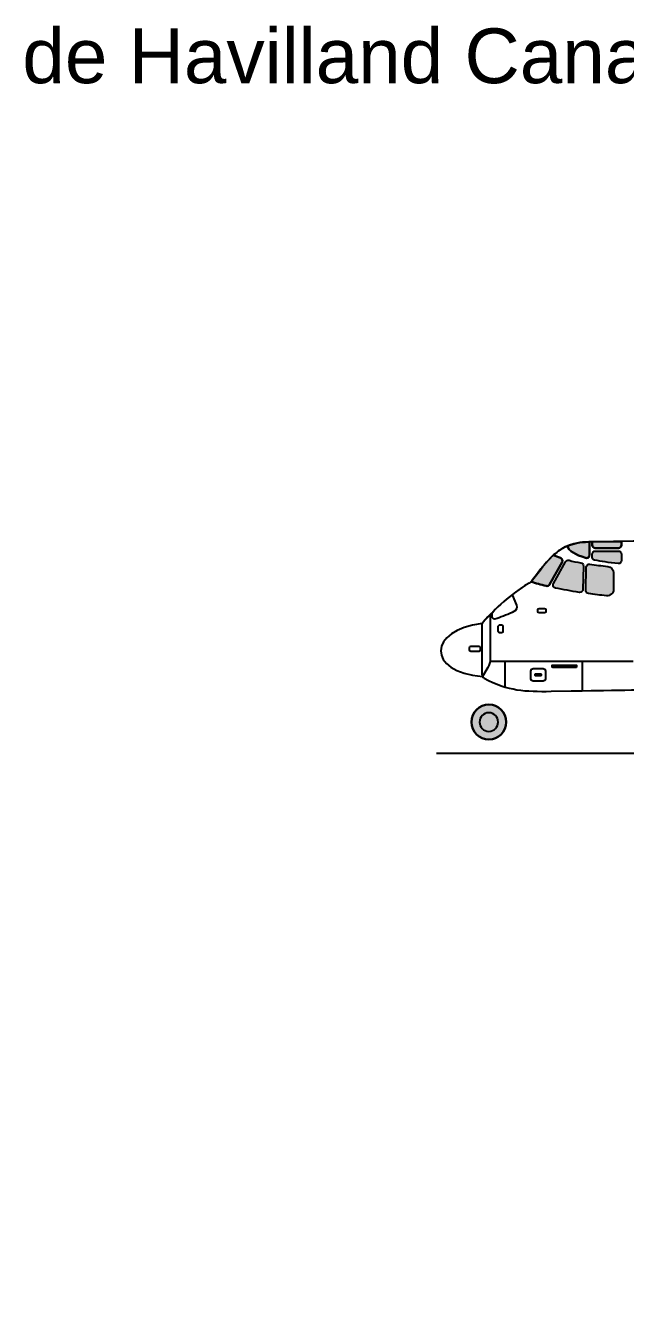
# Model space of a CAD drawing. Extents: x 65 to 351, y 40 to 245.
# Drawn here: x 65.3 to 112.6, y 144.4 to 245.1 of the extents above; entities that cross this region are included whole.
import ezdxf

# ---------------------------------------------------------------- set-up
doc = ezdxf.new("R2010")
doc.units = 0
doc.header["$MEASUREMENT"] = 0
for name, color, linetype in [('4-VIEW', 7, 'CONTINUOUS'), ('SOLIDS', 7, 'CONTINUOUS'), ('TITLE', 7, 'CONTINUOUS')]:
    doc.layers.add(name, color=color, linetype=linetype)

msp = doc.modelspace()

# ---------------------------------------------------------------- hatches: boundary and pattern name
at = {"layer": 'SOLIDS'}
h = msp.add_hatch(color=254, dxfattribs=at)
edge = h.paths.add_edge_path()
edge.add_spline(control_points=[(109.69, 204.39), (109.02, 204.38), (108.46, 204.26), (107.99, 204.06), (108.14, 203.7), (108.59, 203.38), (109.45, 203.13), (109.53, 203.11), (109.6, 203.12), (109.67, 203.17), (109.73, 203.22), (109.76, 203.29), (109.76, 203.37), (109.76, 203.37), (109.76, 204.39), (109.76, 204.39), (109.76, 204.39), (109.69, 204.39), (109.69, 204.39)], knot_values=[0, 0, 0, 0, 1, 1, 1, 2, 2, 2, 3, 3, 3, 4, 4, 4, 5, 5, 5, 6, 6, 6, 6], degree=3, periodic=1)
h = msp.add_hatch(color=254, dxfattribs=at)
edge = h.paths.add_edge_path()
edge.add_spline(control_points=[(112.28, 204.43), (112.28, 204.43), (109.96, 204.4), (109.96, 204.4), (109.96, 204.4), (109.96, 204.14), (109.96, 204.14), (109.96, 204.01), (110.07, 203.9), (110.21, 203.9), (110.21, 203.9), (112.03, 203.9), (112.03, 203.9), (112.17, 203.9), (112.28, 204.01), (112.28, 204.14), (112.28, 204.14), (112.28, 204.43), (112.28, 204.43)], knot_values=[0, 0, 0, 0, 1, 1, 1, 2, 2, 2, 3, 3, 3, 4, 4, 4, 5, 5, 5, 6, 6, 6, 6], degree=3, periodic=1)
h = msp.add_hatch(color=254, dxfattribs=at)
edge = h.paths.add_edge_path()
edge.add_spline(control_points=[(112.03, 203.67), (112.03, 203.67), (110.21, 203.67), (110.21, 203.67), (110.07, 203.67), (109.96, 203.56), (109.96, 203.42), (109.96, 203.42), (109.96, 203.2), (109.96, 203.2), (109.96, 203.08), (110.04, 202.98), (110.16, 202.96), (110.67, 202.85), (111.28, 202.76), (112.01, 202.69), (112.15, 202.67), (112.28, 202.79), (112.28, 202.93), (112.28, 202.93), (112.28, 203.42), (112.28, 203.42), (112.28, 203.56), (112.17, 203.67), (112.03, 203.67)], knot_values=[0, 0, 0, 0, 1, 1, 1, 2, 2, 2, 3, 3, 3, 4, 4, 4, 5, 5, 5, 6, 6, 6, 7, 7, 7, 8, 8, 8, 8], degree=3, periodic=1)
h = msp.add_hatch(color=254, dxfattribs=at)
edge = h.paths.add_edge_path()
edge.add_spline(control_points=[(106.92, 203.36), (106.33, 202.83), (105.83, 202.13), (105.26, 201.39), (105.22, 201.34), (105.18, 201.29), (105.14, 201.25), (105.52, 201.13), (105.92, 201.02), (106.34, 200.92), (106.45, 200.89), (106.56, 200.94), (106.61, 201.04), (106.61, 201.04), (107.59, 202.79), (107.59, 202.79), (107.63, 202.85), (107.64, 202.92), (107.61, 202.99), (107.58, 203.06), (107.53, 203.11), (107.46, 203.14), (107.26, 203.21), (107.09, 203.28), (106.92, 203.36)], knot_values=[0, 0, 0, 0, 1, 1, 1, 2, 2, 2, 3, 3, 3, 4, 4, 4, 5, 5, 5, 6, 6, 6, 7, 7, 7, 8, 8, 8, 8], degree=3, periodic=1)
h = msp.add_hatch(color=254, dxfattribs=at)
edge = h.paths.add_edge_path()
edge.add_spline(control_points=[(107.87, 202.82), (107.87, 202.82), (106.91, 201.12), (106.91, 201.12), (106.87, 201.04), (106.87, 200.97), (106.9, 200.89), (106.93, 200.82), (106.99, 200.77), (107.07, 200.75), (107.67, 200.63), (108.3, 200.51), (108.96, 200.41), (109.03, 200.4), (109.1, 200.42), (109.15, 200.47), (109.21, 200.52), (109.24, 200.58), (109.24, 200.65), (109.24, 200.65), (109.28, 202.49), (109.28, 202.49), (109.28, 202.62), (109.2, 202.72), (109.08, 202.74), (108.75, 202.8), (108.43, 202.86), (108.14, 202.94), (108.03, 202.96), (107.92, 202.92), (107.87, 202.82)], knot_values=[0, 0, 0, 0, 1, 1, 1, 2, 2, 2, 3, 3, 3, 4, 4, 4, 5, 5, 5, 6, 6, 6, 7, 7, 7, 8, 8, 8, 9, 9, 9, 10, 10, 10, 10], degree=3, periodic=1)
h = msp.add_hatch(color=254, dxfattribs=at)
edge = h.paths.add_edge_path()
edge.add_spline(control_points=[(109.5, 202.39), (109.5, 202.39), (109.46, 200.56), (109.46, 200.56), (109.46, 200.44), (109.55, 200.33), (109.68, 200.31), (110.14, 200.25), (110.61, 200.19), (111.09, 200.14), (111.24, 200.13), (111.37, 200.17), (111.48, 200.27), (111.6, 200.37), (111.65, 200.5), (111.65, 200.65), (111.65, 200.65), (111.65, 201.95), (111.65, 201.95), (111.65, 202.21), (111.46, 202.43), (111.2, 202.46), (110.71, 202.51), (110.23, 202.56), (109.78, 202.63), (109.71, 202.64), (109.64, 202.62), (109.59, 202.57), (109.53, 202.52), (109.5, 202.46), (109.5, 202.39)], knot_values=[0, 0, 0, 0, 1, 1, 1, 2, 2, 2, 3, 3, 3, 4, 4, 4, 5, 5, 5, 6, 6, 6, 7, 7, 7, 8, 8, 8, 9, 9, 9, 10, 10, 10, 10], degree=3, periodic=1)
h = msp.add_hatch(color=252, dxfattribs=at)
edge = h.paths.add_edge_path()
edge.add_spline(control_points=[(101.82, 191.56), (102.58, 191.56), (103.19, 190.95), (103.19, 190.19), (103.19, 189.42), (102.58, 188.81), (101.82, 188.81), (101.06, 188.81), (100.44, 189.42), (100.44, 190.19), (100.44, 190.95), (101.06, 191.56), (101.82, 191.56)], knot_values=[0, 0, 0, 0, 1, 1, 1, 2, 2, 2, 3, 3, 3, 4, 4, 4, 4], degree=3, periodic=1)
h = msp.add_hatch(color=254, dxfattribs=at)
edge = h.paths.add_edge_path()
edge.add_spline(control_points=[(101.82, 190.92), (102.22, 190.92), (102.55, 190.59), (102.55, 190.19), (102.55, 189.78), (102.22, 189.45), (101.82, 189.45), (101.41, 189.45), (101.08, 189.78), (101.08, 190.19), (101.08, 190.59), (101.41, 190.92), (101.82, 190.92)], knot_values=[0, 0, 0, 0, 1, 1, 1, 2, 2, 2, 3, 3, 3, 4, 4, 4, 4], degree=3, periodic=1)

# ---------------------------------------------------------------- linework, layer by layer
at = {"layer": '4-VIEW', "color": 250}
for points in [[(101.91, 194.98), (113.2, 194.98)], [(103.07, 194.98), (103.07, 192.97)], [(109.17, 194.98), (109.17, 192.65)], [(97.68, 187.73), (194.13, 187.73)]]:
    msp.add_lwpolyline(points, dxfattribs=at)
for points, knots in [([(119.49, 204.52), (119.49, 204.52), (109.69, 204.39), (109.69, 204.39), (107.36, 204.36), (106.49, 202.99), (105.26, 201.39), (105.18, 201.29), (105.1, 201.21), (104.99, 201.15), (103.47, 200.23), (102.39, 199.18), (101.36, 198.06), (101.3, 198), (101.27, 197.92), (101.27, 197.83), (101.27, 197.83), (101.27, 193.96), (101.27, 193.96), (101.27, 193.83), (101.34, 193.72), (101.45, 193.65), (103.35, 192.62), (104.68, 192.59), (106.72, 192.61), (106.72, 192.61), (124.13, 192.9), (124.13, 192.9), (124.13, 192.9), (145, 193.27), (145, 193.27), (147.76, 193.32), (149.68, 193.63), (152.35, 194.6), (159.65, 197.23), (170.06, 200.67), (177.32, 202.28), (177.55, 202.33), (177.78, 202.37), (178.03, 202.4), (185.33, 203.31), (190.58, 204.97), (193.87, 207.36), (194.09, 207.52), (193.97, 207.87), (193.7, 207.87), (193.7, 207.87), (178.02, 207.87), (178.02, 207.87), (171, 207.87), (157.29, 206.01), (148.72, 205.11), (148.34, 205.07), (148.02, 205.06), (147.64, 205.06), (147.64, 205.06), (138.97, 205.04), (138.97, 205.04)], [0, 0, 0, 0, 1, 1, 1, 2, 2, 2, 3, 3, 3, 4, 4, 4, 5, 5, 5, 6, 6, 6, 7, 7, 7, 8, 8, 8, 9, 9, 9, 10, 10, 10, 11, 11, 11, 12, 12, 12, 13, 13, 13, 14, 14, 14, 15, 15, 15, 16, 16, 16, 17, 17, 17, 18, 18, 18, 19, 19, 19, 19]), ([(107.99, 204.06), (108.14, 203.7), (108.59, 203.38), (109.45, 203.13), (109.53, 203.11), (109.6, 203.12), (109.67, 203.17), (109.73, 203.22), (109.76, 203.29), (109.76, 203.37), (109.76, 203.37), (109.76, 204.39), (109.76, 204.39)], [0, 0, 0, 0, 1, 1, 1, 2, 2, 2, 3, 3, 3, 4, 4, 4, 4]), ([(109.96, 204.4), (109.96, 204.4), (109.96, 204.14), (109.96, 204.14), (109.96, 204.01), (110.07, 203.9), (110.21, 203.9), (110.21, 203.9), (112.03, 203.9), (112.03, 203.9), (112.17, 203.9), (112.28, 204.01), (112.28, 204.14), (112.28, 204.14), (112.28, 204.43), (112.28, 204.43)], [0, 0, 0, 0, 1, 1, 1, 2, 2, 2, 3, 3, 3, 4, 4, 4, 5, 5, 5, 5]), ([(110.16, 202.96), (110.67, 202.85), (111.28, 202.76), (112.01, 202.69), (112.15, 202.67), (112.28, 202.79), (112.28, 202.93), (112.28, 202.93), (112.28, 203.42), (112.28, 203.42), (112.28, 203.56), (112.17, 203.67), (112.03, 203.67), (112.03, 203.67), (110.21, 203.67), (110.21, 203.67), (110.07, 203.67), (109.96, 203.56), (109.96, 203.42), (109.96, 203.42), (109.96, 203.2), (109.96, 203.2), (109.96, 203.08), (110.04, 202.98), (110.16, 202.96), (110.16, 202.96), (110.16, 202.96), (110.16, 202.96)], [0, 0, 0, 0, 1, 1, 1, 2, 2, 2, 3, 3, 3, 4, 4, 4, 5, 5, 5, 6, 6, 6, 7, 7, 7, 8, 8, 8, 9, 9, 9, 9]), ([(105.14, 201.25), (105.52, 201.13), (105.92, 201.02), (106.34, 200.92), (106.45, 200.89), (106.56, 200.94), (106.61, 201.04), (106.61, 201.04), (107.59, 202.79), (107.59, 202.79), (107.63, 202.85), (107.64, 202.92), (107.61, 202.99), (107.58, 203.06), (107.53, 203.11), (107.46, 203.14), (107.26, 203.21), (107.09, 203.28), (106.92, 203.36)], [0, 0, 0, 0, 1, 1, 1, 2, 2, 2, 3, 3, 3, 4, 4, 4, 5, 5, 5, 6, 6, 6, 6]), ([(109.08, 202.74), (108.75, 202.8), (108.43, 202.86), (108.14, 202.94), (108.03, 202.96), (107.92, 202.92), (107.87, 202.82), (107.87, 202.82), (106.91, 201.12), (106.91, 201.12), (106.87, 201.04), (106.87, 200.97), (106.9, 200.89), (106.93, 200.82), (106.99, 200.77), (107.07, 200.75), (107.67, 200.63), (108.3, 200.51), (108.96, 200.41), (109.03, 200.4), (109.1, 200.42), (109.15, 200.47), (109.21, 200.52), (109.24, 200.58), (109.24, 200.65), (109.24, 200.65), (109.28, 202.49), (109.28, 202.49), (109.28, 202.62), (109.2, 202.72), (109.08, 202.74), (109.08, 202.74), (109.08, 202.74), (109.08, 202.74)], [0, 0, 0, 0, 1, 1, 1, 2, 2, 2, 3, 3, 3, 4, 4, 4, 5, 5, 5, 6, 6, 6, 7, 7, 7, 8, 8, 8, 9, 9, 9, 10, 10, 10, 11, 11, 11, 11]), ([(111.2, 202.46), (110.71, 202.51), (110.23, 202.56), (109.78, 202.63), (109.71, 202.64), (109.64, 202.62), (109.59, 202.57), (109.53, 202.52), (109.5, 202.46), (109.5, 202.39), (109.5, 202.39), (109.46, 200.56), (109.46, 200.56), (109.46, 200.44), (109.55, 200.33), (109.68, 200.31), (110.14, 200.25), (110.61, 200.19), (111.09, 200.14), (111.24, 200.13), (111.37, 200.17), (111.48, 200.27), (111.6, 200.37), (111.65, 200.5), (111.65, 200.65), (111.65, 200.65), (111.65, 201.95), (111.65, 201.95), (111.65, 202.21), (111.46, 202.43), (111.2, 202.46), (111.2, 202.46), (111.2, 202.46), (111.2, 202.46)], [0, 0, 0, 0, 1, 1, 1, 2, 2, 2, 3, 3, 3, 4, 4, 4, 5, 5, 5, 6, 6, 6, 7, 7, 7, 8, 8, 8, 9, 9, 9, 10, 10, 10, 11, 11, 11, 11]), ([(103.66, 200.23), (103.66, 200.23), (103.99, 199.39), (103.99, 199.39), (104.07, 199.2), (103.98, 198.99), (103.8, 198.9), (103.4, 198.7), (102.88, 198.5), (102.47, 198.35), (102.22, 198.26), (102.07, 198.3), (102.07, 198.57), (102.07, 198.57), (102.07, 198.8), (102.07, 198.8)], [0, 0, 0, 0, 1, 1, 1, 2, 2, 2, 3, 3, 3, 4, 4, 4, 5, 5, 5, 5]), ([(101.92, 198.65), (101.92, 198.65), (101.92, 195.12), (101.92, 195.12), (101.92, 194.89), (101.86, 194.69), (101.74, 194.49), (101.74, 194.49), (101.31, 193.79), (101.31, 193.79)], [0, 0, 0, 0, 1, 1, 1, 2, 2, 2, 3, 3, 3, 3]), ([(105.79, 198.79), (105.79, 198.79), (106.21, 198.79), (106.21, 198.79), (106.27, 198.79), (106.31, 198.84), (106.31, 198.9), (106.31, 198.9), (106.31, 199.05), (106.31, 199.05), (106.31, 199.11), (106.27, 199.15), (106.21, 199.15), (106.21, 199.15), (105.79, 199.15), (105.79, 199.15), (105.73, 199.15), (105.69, 199.11), (105.69, 199.05), (105.69, 199.05), (105.69, 198.9), (105.69, 198.9), (105.69, 198.84), (105.73, 198.79), (105.79, 198.79), (105.79, 198.79), (105.79, 198.79), (105.79, 198.79)], [0, 0, 0, 0, 1, 1, 1, 2, 2, 2, 3, 3, 3, 4, 4, 4, 5, 5, 5, 6, 6, 6, 7, 7, 7, 8, 8, 8, 9, 9, 9, 9]), ([(102.92, 197.32), (102.92, 197.32), (102.92, 197.74), (102.92, 197.74), (102.92, 197.8), (102.87, 197.84), (102.82, 197.84), (102.82, 197.84), (102.67, 197.84), (102.67, 197.84), (102.61, 197.84), (102.56, 197.8), (102.56, 197.74), (102.56, 197.74), (102.56, 197.32), (102.56, 197.32), (102.56, 197.26), (102.61, 197.22), (102.67, 197.22), (102.67, 197.22), (102.82, 197.22), (102.82, 197.22), (102.87, 197.22), (102.92, 197.26), (102.92, 197.32), (102.92, 197.32), (102.92, 197.32), (102.92, 197.32)], [0, 0, 0, 0, 1, 1, 1, 2, 2, 2, 3, 3, 3, 4, 4, 4, 5, 5, 5, 6, 6, 6, 7, 7, 7, 8, 8, 8, 9, 9, 9, 9]), ([(100.4, 195.76), (100.4, 195.76), (101.02, 195.76), (101.02, 195.76), (101.09, 195.76), (101.14, 195.82), (101.14, 195.88), (101.14, 195.88), (101.14, 196.05), (101.14, 196.05), (101.14, 196.12), (101.09, 196.17), (101.02, 196.17), (101.02, 196.17), (100.4, 196.17), (100.4, 196.17), (100.33, 196.17), (100.28, 196.12), (100.28, 196.05), (100.28, 196.05), (100.28, 195.88), (100.28, 195.88), (100.28, 195.82), (100.33, 195.76), (100.4, 195.76), (100.4, 195.76), (100.4, 195.76), (100.4, 195.76)], [0, 0, 0, 0, 1, 1, 1, 2, 2, 2, 3, 3, 3, 4, 4, 4, 5, 5, 5, 6, 6, 6, 7, 7, 7, 8, 8, 8, 9, 9, 9, 9]), ([(105.32, 193.41), (105.32, 193.41), (106.09, 193.41), (106.09, 193.41), (106.19, 193.41), (106.28, 193.5), (106.28, 193.6), (106.28, 193.6), (106.28, 194.21), (106.28, 194.21), (106.28, 194.32), (106.19, 194.4), (106.09, 194.4), (106.09, 194.4), (105.32, 194.4), (105.32, 194.4), (105.22, 194.4), (105.13, 194.32), (105.13, 194.21), (105.13, 194.21), (105.13, 193.6), (105.13, 193.6), (105.13, 193.5), (105.22, 193.41), (105.32, 193.41), (105.32, 193.41), (105.32, 193.41), (105.32, 193.41)], [0, 0, 0, 0, 1, 1, 1, 2, 2, 2, 3, 3, 3, 4, 4, 4, 5, 5, 5, 6, 6, 6, 7, 7, 7, 8, 8, 8, 9, 9, 9, 9]), ([(106.85, 194.5), (106.85, 194.5), (108.7, 194.5), (108.7, 194.5), (108.71, 194.5), (108.73, 194.51), (108.73, 194.53), (108.73, 194.53), (108.73, 194.64), (108.73, 194.64), (108.73, 194.66), (108.71, 194.67), (108.7, 194.67), (108.7, 194.67), (106.85, 194.67), (106.85, 194.67), (106.83, 194.67), (106.81, 194.66), (106.81, 194.64), (106.81, 194.64), (106.81, 194.53), (106.81, 194.53), (106.81, 194.51), (106.83, 194.5), (106.85, 194.5), (106.85, 194.5), (106.85, 194.5), (106.85, 194.5)], [0, 0, 0, 0, 1, 1, 1, 2, 2, 2, 3, 3, 3, 4, 4, 4, 5, 5, 5, 6, 6, 6, 7, 7, 7, 8, 8, 8, 9, 9, 9, 9]), ([(105.52, 193.82), (105.52, 193.82), (105.9, 193.82), (105.9, 193.82), (105.91, 193.82), (105.93, 193.83), (105.93, 193.85), (105.93, 193.85), (105.93, 193.96), (105.93, 193.96), (105.93, 193.98), (105.91, 193.99), (105.9, 193.99), (105.9, 193.99), (105.52, 193.99), (105.52, 193.99), (105.5, 193.99), (105.48, 193.98), (105.48, 193.96), (105.48, 193.96), (105.48, 193.85), (105.48, 193.85), (105.48, 193.83), (105.5, 193.82), (105.52, 193.82), (105.52, 193.82), (105.52, 193.82), (105.52, 193.82)], [0, 0, 0, 0, 1, 1, 1, 2, 2, 2, 3, 3, 3, 4, 4, 4, 5, 5, 5, 6, 6, 6, 7, 7, 7, 8, 8, 8, 9, 9, 9, 9]), ([(101.82, 188.81), (102.58, 188.81), (103.19, 189.42), (103.19, 190.19), (103.19, 190.95), (102.58, 191.56), (101.82, 191.56), (101.06, 191.56), (100.44, 190.95), (100.44, 190.19), (100.44, 189.42), (101.06, 188.81), (101.82, 188.81), (101.82, 188.81), (101.82, 188.81), (101.82, 188.81)], [0, 0, 0, 0, 1, 1, 1, 2, 2, 2, 3, 3, 3, 4, 4, 4, 5, 5, 5, 5])]:
    msp.add_open_spline(points, degree=3, knots=knots, dxfattribs=at)
msp.add_open_spline([(101.29, 197.95), (97.01, 197.46), (96.87, 194.13), (101.31, 193.79)], degree=3, dxfattribs=at)
at = {"layer": 'SOLIDS'}
for points, knots in [([(128.32, 205.1), (128.77, 205.57), (129.19, 205.99), (129.49, 206.18), (130.66, 206.94), (133.08, 207.14), (135.16, 206.82), (136, 206.69), (136.78, 206.47), (137.41, 206.18), (137.71, 206.03), (137.98, 205.87), (138.2, 205.68), (138.2, 205.68), (138.97, 205.04), (138.97, 205.04), (138.97, 205.04), (147.64, 205.06), (147.64, 205.06), (147.83, 205.06), (148, 205.06), (148.18, 205.07), (148.36, 205.08), (148.53, 205.09), (148.72, 205.11), (153.89, 205.65), (160.92, 206.54), (167.23, 207.16), (170.19, 207.45), (172.98, 207.69), (175.35, 207.8), (176.08, 207.83), (176.69, 208.26), (176.94, 208.94), (176.94, 208.94), (183.08, 225.28), (183.08, 225.28), (183.08, 225.45), (183.93, 225.58), (186.84, 225.58), (189.75, 225.58), (193.61, 225.45), (193.61, 225.28), (193.61, 225.21), (192.9, 225.12), (191.85, 225.04), (191.85, 225.04), (191.85, 224.51), (191.85, 224.51), (191.85, 224.51), (193.18, 224.16), (193.18, 224.16), (193.39, 224.1), (193.53, 223.92), (193.53, 223.7), (193.53, 223.7), (193.53, 207.87), (193.53, 207.87), (193.53, 207.87), (193.7, 207.87), (193.7, 207.87), (193.97, 207.87), (194.09, 207.52), (193.87, 207.36), (191.8, 205.86), (188.96, 204.64), (185.32, 203.72), (183.17, 203.18), (180.74, 202.74), (178.03, 202.4), (177.91, 202.39), (177.79, 202.37), (177.67, 202.35), (177.55, 202.33), (177.44, 202.31), (177.32, 202.28), (170.06, 200.67), (159.65, 197.23), (152.35, 194.6), (150.81, 194.04), (149.52, 193.7), (148.18, 193.51), (147.19, 193.36), (146.17, 193.29), (145, 193.27), (145, 193.27), (127.3, 192.96), (127.3, 192.96), (127.3, 192.96), (127.11, 192.52), (127.11, 192.52), (127.08, 192.45), (127.01, 192.4), (126.93, 192.4), (126.93, 192.4), (125.88, 192.4), (125.88, 192.4), (125.79, 192.4), (125.72, 192.46), (125.69, 192.54), (125.69, 192.54), (125.58, 192.93), (125.58, 192.93), (125.58, 192.93), (124.13, 192.9), (124.13, 192.9), (124.13, 192.9), (124.09, 192.9), (124.09, 192.9), (124.09, 192.9), (124.09, 191.78), (124.09, 191.78), (124.09, 191.67), (124.01, 191.58), (123.9, 191.58), (123.9, 191.58), (123.66, 191.58), (123.66, 191.58), (123.56, 191.58), (123.47, 191.67), (123.47, 191.78), (123.47, 191.78), (123.47, 192.89), (123.47, 192.89), (123.47, 192.89), (123.19, 192.88), (123.19, 192.88), (122.64, 192.57), (121.91, 192.03), (121.28, 192.03), (121.28, 192.03), (120.29, 192.03), (120.29, 192.03), (119.59, 192.03), (119.3, 192.37), (118.84, 192.81), (118.84, 192.81), (117.57, 192.79), (117.57, 192.79), (117.57, 192.79), (109.17, 192.65), (109.17, 192.65), (109.17, 192.65), (106.72, 192.61), (106.72, 192.61), (104.68, 192.59), (103.35, 192.62), (101.45, 193.65), (101.39, 193.69), (101.35, 193.73), (101.31, 193.79), (96.87, 194.13), (97.01, 197.46), (101.29, 197.95), (101.31, 197.99), (101.33, 198.03), (101.36, 198.06), (101.54, 198.26), (101.73, 198.46), (101.92, 198.65), (102.45, 199.2), (103.02, 199.73), (103.66, 200.23), (104.07, 200.55), (104.51, 200.85), (104.99, 201.15), (105.04, 201.18), (105.09, 201.21), (105.14, 201.25), (105.18, 201.29), (105.22, 201.34), (105.26, 201.39), (105.83, 202.13), (106.33, 202.83), (106.92, 203.36), (107.24, 203.64), (107.59, 203.88), (107.99, 204.06), (108.46, 204.26), (109.02, 204.38), (109.69, 204.39), (109.69, 204.39), (109.76, 204.39), (109.76, 204.39), (109.76, 204.39), (109.96, 204.4), (109.96, 204.4), (109.96, 204.4), (112.28, 204.43), (112.28, 204.43), (112.28, 204.43), (113.2, 204.44), (113.2, 204.44), (113.2, 204.44), (115.68, 204.47), (115.68, 204.47), (115.68, 204.47), (115.68, 204.95), (115.68, 204.95), (115.68, 205), (115.72, 205.04), (115.77, 205.04), (115.77, 205.04), (115.84, 205.04), (115.84, 205.04), (115.88, 205.04), (115.92, 205), (115.92, 204.95), (115.92, 204.95), (115.92, 204.47), (115.92, 204.47), (115.92, 204.47), (117.18, 204.49), (117.18, 204.49), (117.18, 204.49), (119.49, 204.52), (119.49, 204.52), (119.68, 204.56), (119.88, 204.6), (120.09, 204.64), (120.14, 204.65), (120.2, 204.66), (120.25, 204.67), (121.63, 204.91), (123.32, 205.05), (125.29, 205.09), (125.31, 205.09), (125.33, 205.09), (125.35, 205.09), (125.35, 205.09), (125.35, 205.31), (125.35, 205.31), (125.35, 205.43), (125.45, 205.52), (125.56, 205.52), (125.56, 205.52), (126.95, 205.52), (126.95, 205.52), (127, 205.52), (127.03, 205.51), (127.07, 205.48), (127.07, 205.48), (127.63, 205.11), (127.63, 205.11), (127.85, 205.1), (128.08, 205.1), (128.32, 205.1)], [0, 0, 0, 0, 1, 1, 1, 2, 2, 2, 3, 3, 3, 4, 4, 4, 5, 5, 5, 6, 6, 6, 7, 7, 7, 8, 8, 8, 9, 9, 9, 10, 10, 10, 11, 11, 11, 12, 12, 12, 13, 13, 13, 14, 14, 14, 15, 15, 15, 16, 16, 16, 17, 17, 17, 18, 18, 18, 19, 19, 19, 20, 20, 20, 21, 21, 21, 22, 22, 22, 23, 23, 23, 24, 24, 24, 25, 25, 25, 26, 26, 26, 27, 27, 27, 28, 28, 28, 29, 29, 29, 30, 30, 30, 31, 31, 31, 32, 32, 32, 33, 33, 33, 34, 34, 34, 35, 35, 35, 36, 36, 36, 37, 37, 37, 38, 38, 38, 39, 39, 39, 40, 40, 40, 41, 41, 41, 42, 42, 42, 43, 43, 43, 44, 44, 44, 45, 45, 45, 46, 46, 46, 47, 47, 47, 48, 48, 48, 49, 49, 49, 50, 50, 50, 51, 51, 51, 52, 52, 52, 53, 53, 53, 54, 54, 54, 55, 55, 55, 56, 56, 56, 57, 57, 57, 58, 58, 58, 59, 59, 59, 60, 60, 60, 61, 61, 61, 62, 62, 62, 63, 63, 63, 64, 64, 64, 65, 65, 65, 66, 66, 66, 67, 67, 67, 68, 68, 68, 69, 69, 69, 70, 70, 70, 71, 71, 71, 72, 72, 72, 73, 73, 73, 74, 74, 74, 75, 75, 75, 76, 76, 76, 77, 77, 77, 78, 78, 78, 79, 79, 79, 80, 80, 80, 81, 81, 81, 82, 82, 82, 82]), ([(109.69, 204.39), (109.02, 204.38), (108.46, 204.26), (107.99, 204.06), (108.14, 203.7), (108.59, 203.38), (109.45, 203.13), (109.53, 203.11), (109.6, 203.12), (109.67, 203.17), (109.73, 203.22), (109.76, 203.29), (109.76, 203.37), (109.76, 203.37), (109.76, 204.39), (109.76, 204.39), (109.76, 204.39), (109.69, 204.39), (109.69, 204.39)], [0, 0, 0, 0, 1, 1, 1, 2, 2, 2, 3, 3, 3, 4, 4, 4, 5, 5, 5, 6, 6, 6, 6]), ([(112.28, 204.43), (112.28, 204.43), (109.96, 204.4), (109.96, 204.4), (109.96, 204.4), (109.96, 204.14), (109.96, 204.14), (109.96, 204.01), (110.07, 203.9), (110.21, 203.9), (110.21, 203.9), (112.03, 203.9), (112.03, 203.9), (112.17, 203.9), (112.28, 204.01), (112.28, 204.14), (112.28, 204.14), (112.28, 204.43), (112.28, 204.43)], [0, 0, 0, 0, 1, 1, 1, 2, 2, 2, 3, 3, 3, 4, 4, 4, 5, 5, 5, 6, 6, 6, 6]), ([(112.03, 203.67), (112.03, 203.67), (110.21, 203.67), (110.21, 203.67), (110.07, 203.67), (109.96, 203.56), (109.96, 203.42), (109.96, 203.42), (109.96, 203.2), (109.96, 203.2), (109.96, 203.08), (110.04, 202.98), (110.16, 202.96), (110.67, 202.85), (111.28, 202.76), (112.01, 202.69), (112.15, 202.67), (112.28, 202.79), (112.28, 202.93), (112.28, 202.93), (112.28, 203.42), (112.28, 203.42), (112.28, 203.56), (112.17, 203.67), (112.03, 203.67)], [0, 0, 0, 0, 1, 1, 1, 2, 2, 2, 3, 3, 3, 4, 4, 4, 5, 5, 5, 6, 6, 6, 7, 7, 7, 8, 8, 8, 8]), ([(106.92, 203.36), (106.33, 202.83), (105.83, 202.13), (105.26, 201.39), (105.22, 201.34), (105.18, 201.29), (105.14, 201.25), (105.52, 201.13), (105.92, 201.02), (106.34, 200.92), (106.45, 200.89), (106.56, 200.94), (106.61, 201.04), (106.61, 201.04), (107.59, 202.79), (107.59, 202.79), (107.63, 202.85), (107.64, 202.92), (107.61, 202.99), (107.58, 203.06), (107.53, 203.11), (107.46, 203.14), (107.26, 203.21), (107.09, 203.28), (106.92, 203.36)], [0, 0, 0, 0, 1, 1, 1, 2, 2, 2, 3, 3, 3, 4, 4, 4, 5, 5, 5, 6, 6, 6, 7, 7, 7, 8, 8, 8, 8]), ([(107.87, 202.82), (107.87, 202.82), (106.91, 201.12), (106.91, 201.12), (106.87, 201.04), (106.87, 200.97), (106.9, 200.89), (106.93, 200.82), (106.99, 200.77), (107.07, 200.75), (107.67, 200.63), (108.3, 200.51), (108.96, 200.41), (109.03, 200.4), (109.1, 200.42), (109.15, 200.47), (109.21, 200.52), (109.24, 200.58), (109.24, 200.65), (109.24, 200.65), (109.28, 202.49), (109.28, 202.49), (109.28, 202.62), (109.2, 202.72), (109.08, 202.74), (108.75, 202.8), (108.43, 202.86), (108.14, 202.94), (108.03, 202.96), (107.92, 202.92), (107.87, 202.82)], [0, 0, 0, 0, 1, 1, 1, 2, 2, 2, 3, 3, 3, 4, 4, 4, 5, 5, 5, 6, 6, 6, 7, 7, 7, 8, 8, 8, 9, 9, 9, 10, 10, 10, 10]), ([(109.5, 202.39), (109.5, 202.39), (109.46, 200.56), (109.46, 200.56), (109.46, 200.44), (109.55, 200.33), (109.68, 200.31), (110.14, 200.25), (110.61, 200.19), (111.09, 200.14), (111.24, 200.13), (111.37, 200.17), (111.48, 200.27), (111.6, 200.37), (111.65, 200.5), (111.65, 200.65), (111.65, 200.65), (111.65, 201.95), (111.65, 201.95), (111.65, 202.21), (111.46, 202.43), (111.2, 202.46), (110.71, 202.51), (110.23, 202.56), (109.78, 202.63), (109.71, 202.64), (109.64, 202.62), (109.59, 202.57), (109.53, 202.52), (109.5, 202.46), (109.5, 202.39)], [0, 0, 0, 0, 1, 1, 1, 2, 2, 2, 3, 3, 3, 4, 4, 4, 5, 5, 5, 6, 6, 6, 7, 7, 7, 8, 8, 8, 9, 9, 9, 10, 10, 10, 10]), ([(101.82, 191.56), (102.58, 191.56), (103.19, 190.95), (103.19, 190.19), (103.19, 189.42), (102.58, 188.81), (101.82, 188.81), (101.06, 188.81), (100.44, 189.42), (100.44, 190.19), (100.44, 190.95), (101.06, 191.56), (101.82, 191.56)], [0, 0, 0, 0, 1, 1, 1, 2, 2, 2, 3, 3, 3, 4, 4, 4, 4]), ([(101.82, 190.92), (102.22, 190.92), (102.55, 190.59), (102.55, 190.19), (102.55, 189.78), (102.22, 189.45), (101.82, 189.45), (101.41, 189.45), (101.08, 189.78), (101.08, 190.19), (101.08, 190.59), (101.41, 190.92), (101.82, 190.92)], [0, 0, 0, 0, 1, 1, 1, 2, 2, 2, 3, 3, 3, 4, 4, 4, 4]), ([(101.26, 124.27), (106.1, 127.1), (114.33, 127.88), (126.7, 127.91), (126.7, 127.91), (126.7, 138.18), (126.7, 138.18), (126.59, 138.15), (126.48, 138.13), (126.36, 138.13), (126.36, 138.13), (125.7, 138.13), (125.7, 138.13), (125.7, 138.13), (121.34, 138.13), (121.34, 138.13), (120.96, 138.12), (120.53, 138.14), (120.12, 138.18), (119.13, 138.29), (118.21, 138.57), (118.13, 139.18), (118.13, 139.18), (117.09, 139.18), (117.09, 139.18), (116.99, 139.18), (116.9, 139.23), (116.84, 139.3), (113.13, 139.83), (113.13, 141.37), (116.84, 141.9), (116.9, 141.97), (116.99, 142.02), (117.09, 142.02), (117.09, 142.02), (118.13, 142.02), (118.13, 142.02), (118.21, 142.63), (119.13, 142.91), (120.12, 143.01), (120.53, 143.06), (120.96, 143.07), (121.34, 143.06), (121.34, 143.06), (125.7, 143.06), (125.7, 143.06), (125.7, 143.06), (126.36, 143.06), (126.36, 143.06), (126.56, 143.06), (126.73, 143.02), (126.9, 142.93), (126.9, 142.93), (126.97, 143.85), (126.97, 143.85), (126.97, 143.85), (129.55, 178.5), (129.55, 178.5), (129.56, 178.58), (129.56, 178.65), (129.57, 178.72), (129.89, 181.17), (132.31, 181.06), (134.8, 180.18), (135, 180.1), (135.2, 180.03), (135.4, 179.95), (135.58, 179.88), (135.76, 179.8), (135.94, 179.72), (136.45, 179.5), (136.86, 179.16), (137.13, 178.72), (137.35, 178.39), (137.49, 178), (137.54, 177.57), (137.54, 177.57), (138.39, 170.21), (138.39, 170.21), (138.39, 170.21), (138.89, 165.88), (138.89, 165.88), (138.89, 165.88), (139.51, 160.57), (139.51, 160.57), (139.51, 160.57), (141.61, 142.53), (141.61, 142.53), (141.61, 142.53), (141.66, 142.08), (141.66, 142.08), (141.66, 142.08), (143.61, 141.74), (143.61, 141.74), (145.77, 141.38), (145.91, 140.03), (143.75, 139.65), (143.75, 139.65), (141.61, 139.26), (141.61, 139.26), (141.61, 139.26), (141.61, 139.05), (141.61, 139.05), (141.61, 139.05), (141.61, 127.73), (141.61, 127.73), (141.61, 127.73), (148.29, 127.69), (148.29, 127.69), (148.29, 127.69), (159.77, 127.61), (159.77, 127.61), (162.69, 127.61), (165.43, 127.49), (168.11, 127.25), (171.44, 126.95), (174.67, 126.48), (178.03, 125.86), (179.79, 125.54), (181.59, 125.17), (183.45, 124.78), (183.45, 124.78), (185.12, 140.26), (185.12, 140.26), (185.12, 140.34), (185.14, 140.43), (185.17, 140.51), (185.32, 140.98), (185.74, 141.31), (186.24, 141.35), (188.3, 141.52), (190.36, 141.29), (192.42, 141.09), (192.71, 141.06), (192.93, 140.83), (192.95, 140.54), (192.95, 140.54), (194.32, 122.35), (194.32, 122.35), (194.34, 122.01), (194.71, 121.92), (194.71, 121.63), (194.71, 121.34), (194.34, 121.25), (194.32, 120.91), (194.32, 120.91), (192.95, 102.72), (192.95, 102.72), (192.93, 102.43), (192.71, 102.2), (192.42, 102.17), (190.36, 101.97), (188.3, 101.74), (186.24, 101.91), (185.73, 101.95), (185.32, 102.28), (185.17, 102.75), (185.14, 102.83), (185.12, 102.92), (185.12, 103), (185.12, 103), (183.45, 118.48), (183.45, 118.48), (181.59, 118.09), (179.79, 117.72), (178.03, 117.4), (174.67, 116.78), (171.44, 116.31), (168.11, 116.01), (165.43, 115.77), (162.69, 115.65), (159.77, 115.65), (159.77, 115.65), (148.29, 115.57), (148.29, 115.57), (148.29, 115.57), (141.61, 115.53), (141.61, 115.53), (141.61, 115.53), (141.61, 104.21), (141.61, 104.21), (141.61, 104.21), (141.61, 104), (141.61, 104), (141.61, 104), (143.75, 103.61), (143.75, 103.61), (145.91, 103.23), (145.77, 101.88), (143.61, 101.52), (143.61, 101.52), (141.66, 101.18), (141.66, 101.18), (141.66, 101.18), (141.61, 100.73), (141.61, 100.73), (141.61, 100.73), (139.51, 82.69), (139.51, 82.69), (139.51, 82.69), (138.89, 77.38), (138.89, 77.38), (138.89, 77.38), (138.39, 73.05), (138.39, 73.05), (138.39, 73.05), (137.54, 65.69), (137.54, 65.69), (137.49, 65.26), (137.35, 64.87), (137.13, 64.54), (136.85, 64.1), (136.45, 63.76), (135.94, 63.54), (135.76, 63.46), (135.58, 63.38), (135.4, 63.31), (135.2, 63.23), (135, 63.16), (134.8, 63.08), (132.31, 62.2), (129.89, 62.09), (129.57, 64.54), (129.56, 64.61), (129.56, 64.68), (129.55, 64.76), (129.55, 64.76), (126.97, 99.41), (126.97, 99.41), (126.97, 99.41), (126.9, 100.33), (126.9, 100.33), (126.73, 100.24), (126.56, 100.2), (126.36, 100.2), (126.36, 100.2), (125.7, 100.2), (125.7, 100.2), (125.7, 100.2), (121.34, 100.2), (121.34, 100.2), (120.96, 100.19), (120.53, 100.2), (120.12, 100.25), (119.13, 100.35), (118.21, 100.63), (118.13, 101.24), (118.13, 101.24), (117.09, 101.24), (117.09, 101.24), (116.99, 101.24), (116.9, 101.29), (116.84, 101.36), (113.13, 101.89), (113.13, 103.43), (116.84, 103.96), (116.9, 104.03), (116.99, 104.08), (117.09, 104.08), (117.09, 104.08), (118.13, 104.08), (118.13, 104.08), (118.21, 104.69), (119.13, 104.97), (120.12, 105.08), (120.53, 105.12), (120.96, 105.13), (121.34, 105.13), (121.34, 105.13), (125.7, 105.13), (125.7, 105.13), (125.7, 105.13), (126.36, 105.13), (126.36, 105.13), (126.48, 105.13), (126.59, 105.11), (126.7, 105.08), (126.7, 105.08), (126.7, 115.35), (126.7, 115.35), (114.33, 115.38), (106.1, 116.16), (101.26, 118.98), (101.23, 119), (101.2, 119.03), (101.17, 119.05), (101.05, 119.14), (100.95, 119.26), (100.89, 119.4), (96.11, 119.45), (96.11, 123.81), (100.89, 123.86), (100.95, 124), (101.05, 124.12), (101.17, 124.21), (101.2, 124.23), (101.23, 124.26), (101.26, 124.27)], [0, 0, 0, 0, 1, 1, 1, 2, 2, 2, 3, 3, 3, 4, 4, 4, 5, 5, 5, 6, 6, 6, 7, 7, 7, 8, 8, 8, 9, 9, 9, 10, 10, 10, 11, 11, 11, 12, 12, 12, 13, 13, 13, 14, 14, 14, 15, 15, 15, 16, 16, 16, 17, 17, 17, 18, 18, 18, 19, 19, 19, 20, 20, 20, 21, 21, 21, 22, 22, 22, 23, 23, 23, 24, 24, 24, 25, 25, 25, 26, 26, 26, 27, 27, 27, 28, 28, 28, 29, 29, 29, 30, 30, 30, 31, 31, 31, 32, 32, 32, 33, 33, 33, 34, 34, 34, 35, 35, 35, 36, 36, 36, 37, 37, 37, 38, 38, 38, 39, 39, 39, 40, 40, 40, 41, 41, 41, 42, 42, 42, 43, 43, 43, 44, 44, 44, 45, 45, 45, 46, 46, 46, 47, 47, 47, 48, 48, 48, 49, 49, 49, 50, 50, 50, 51, 51, 51, 52, 52, 52, 53, 53, 53, 54, 54, 54, 55, 55, 55, 56, 56, 56, 57, 57, 57, 58, 58, 58, 59, 59, 59, 60, 60, 60, 61, 61, 61, 62, 62, 62, 63, 63, 63, 64, 64, 64, 65, 65, 65, 66, 66, 66, 67, 67, 67, 68, 68, 68, 69, 69, 69, 70, 70, 70, 71, 71, 71, 72, 72, 72, 73, 73, 73, 74, 74, 74, 75, 75, 75, 76, 76, 76, 77, 77, 77, 78, 78, 78, 79, 79, 79, 80, 80, 80, 81, 81, 81, 82, 82, 82, 83, 83, 83, 84, 84, 84, 85, 85, 85, 86, 86, 86, 87, 87, 87, 88, 88, 88, 89, 89, 89, 90, 90, 90, 91, 91, 91, 92, 92, 92, 93, 93, 93, 94, 94, 94, 95, 95, 95, 96, 96, 96, 97, 97, 97, 98, 98, 98, 99, 99, 99, 99])]:
    msp.add_open_spline(points, degree=3, knots=knots, dxfattribs=at)

# ---------------------------------------------------------------- texts
at = {"layer": 'TITLE', "color": 7, "insert": (65.03, 239.26), "char_height": 4.318, "attachment_point": 7}
msp.add_mtext('\\fArial|b0|i0|c0|p34;\\W1;de Havilland Canada DHC5 Buffalo (1964)', dxfattribs=at)

doc.saveas('drawing.dxf')
